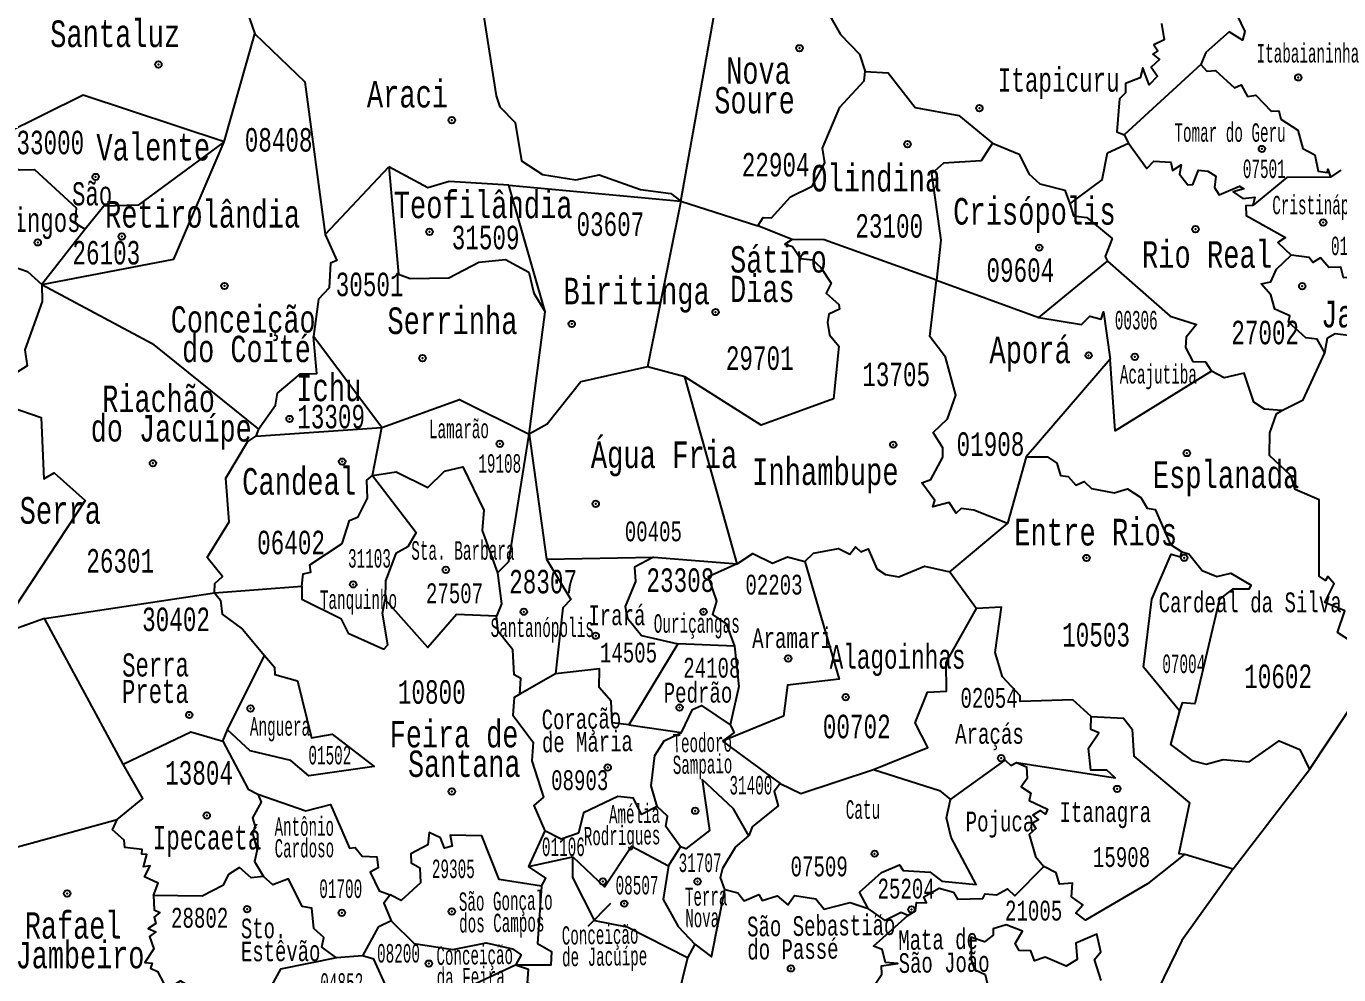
# Model space of a CAD drawing. Header units: millimetres. Extents: x 9851 to 10267, y 23387 to 23778.
# Drawn here: x 10195.17 to 10213.41, y 23599.58 to 23612.77 of the extents above; entities that cross this region are included whole.
import ezdxf
from ezdxf.enums import TextEntityAlignment as Align

# ---------------------------------------------------------------- set-up
doc = ezdxf.new("R2010")
doc.units = ezdxf.units.MM
doc.layers.add('3', color=7, linetype='Continuous')
doc.styles.add('MONOTXT', font='MONOTXT', dxfattribs={"height": 0.2})

# ---------------------------------------------------------------- blocks, each defined once
blk = doc.blocks.new('SEDE')
at = {"layer": '3', "color": 7, "linetype": 'Continuous'}
blk.add_circle((0, 0), 0.00451, dxfattribs=at)

msp = doc.modelspace()

# ---------------------------------------------------------------- linework, layer by layer
at = {"color": 7, "linetype": 'Continuous'}
for p, q in [((10204.268, 23610.334), (10204.808, 23613.342)), ((10197.918, 23611.16), (10198.345, 23612.659)), ((10211.497, 23612.236), (10210.432, 23611.257)), ((10210.432, 23611.257), (10210.49, 23611.139)), ((10199.323, 23609.871), (10200.21, 23610.812)), ((10213.442, 23610.767), (10213.3, 23610.666)), ((10201.879, 23610.557), (10204.268, 23610.334)), ((10202.382, 23608.796), (10201.879, 23610.557)), ((10204.268, 23610.334), (10203.807, 23608.032)), ((10204.268, 23610.334), (10205.337, 23609.991)), ((10195.987, 23609.943), (10195.386, 23609.175)), ((10205.815, 23609.802), (10205.337, 23609.991)), ((10209.245, 23608.717), (10210.201, 23609.5)), ((10207.821, 23609.234), (10209.245, 23608.717)), ((10202.162, 23607.095), (10202.382, 23608.796)), ((10200.111, 23607.19), (10199.16, 23608.453)), ((10210.236, 23608.14), (10209.067, 23606.78)), ((10204.322, 23607.893), (10203.807, 23608.032)), ((10205.052, 23605.293), (10204.322, 23607.893)), ((10198.361, 23607.065), (10200.111, 23607.19)), ((10198.399, 23607.165), (10198.361, 23607.065)), ((10199.984, 23606.519), (10200.111, 23607.19)), ((10202.162, 23607.095), (10202.4, 23605.359)), ((10209.067, 23606.78), (10208.808, 23605.854)), ((10208.007, 23605.183), (10208.808, 23605.854)), ((10202.4, 23605.359), (10203.89, 23605.384)), ((10203.89, 23605.384), (10205.052, 23605.293)), ((10208.007, 23605.183), (10208.377, 23604.673)), ((10197.784, 23604.888), (10198.999, 23604.984)), ((10195.422, 23604.531), (10197.784, 23604.888)), ((10195.422, 23604.531), (10194.739, 23604.288)), ((10196.517, 23602.509), (10195.422, 23604.531)), ((10204.227, 23604.181), (10203.544, 23603.054)), ((10205.015, 23604.15), (10204.227, 23604.181)), ((10197.967, 23602.984), (10198.48, 23604.016)), ((10202.525, 23603.765), (10202.03, 23603.48)), ((10197.903, 23602.827), (10197.967, 23602.984)), ((10203.544, 23603.054), (10204.277, 23602.948)), ((10204.849, 23602.829), (10205.649, 23602.237)), ((10211.946, 23601.053), (10213.007, 23602.431)), ((10202.378, 23601.582), (10202.15, 23601.083)), ((10204.096, 23601.094), (10204.264, 23601.36)), ((10202.15, 23601.083), (10202.765, 23601.217)), ((10211.277, 23601.258), (10211.946, 23601.053)), ((10202.98, 23600.257), (10203.295, 23600.574)), ((10204.461, 23600.005), (10204.363, 23599.815)), ((10199.844, 23599.843), (10199.481, 23599.814)), ((10201.972, 23599.711), (10200.671, 23599.11)), ((10204.363, 23599.815), (10204.226, 23599.269))]:
    msp.add_line(p, q, dxfattribs=at)
for points in [[(10197.958, 23614.908), (10198.049, 23614.735), (10198.004, 23614.571), (10197.858, 23614.455), (10197.822, 23614.175), (10198.345, 23612.659)], [(10199.621, 23614.612), (10199.977, 23614.37), (10200.281, 23614.587), (10200.42, 23614.485), (10200.584, 23614.48), (10200.715, 23614.222), (10200.986, 23614.359), (10201.295, 23614.407), (10201.703, 23611.8), (10201.752, 23611.647), (10201.967, 23611.429), (10202.055, 23610.895), (10202.343, 23610.707), (10202.809, 23610.631), (10203.131, 23610.702), (10203.706, 23610.497), (10204.129, 23610.442), (10204.268, 23610.334)], [(10212.844, 23613.459), (10212.322, 23613.21), (10212, 23612.926), (10212.11, 23612.693), (10212.078, 23612.572), (10211.89, 23612.689), (10211.568, 23612.403), (10211.497, 23612.236)], [(10206.247, 23613.071), (10206.488, 23612.653), (10206.75, 23612.378), (10206.832, 23612.135)], [(10210.952, 23612.802), (10210.986, 23612.576), (10210.845, 23612.507), (10210.898, 23612.425), (10210.828, 23612.376), (10210.922, 23612.304), (10210.805, 23612.199), (10210.894, 23612.073), (10210.779, 23611.951), (10210.691, 23612.186), (10210.653, 23612.051), (10210.449, 23611.969), (10210.449, 23611.841), (10210.366, 23611.757), (10210.328, 23611.3), (10210.432, 23611.257)], [(10198.345, 23612.659), (10199.042, 23611.995), (10199.323, 23609.871)], [(10205.337, 23609.991), (10205.413, 23610.109), (10205.531, 23610.101), (10205.795, 23610.395), (10206.096, 23610.544), (10206.268, 23610.868), (10206.238, 23611.07), (10206.479, 23611.642), (10206.815, 23612.005), (10206.832, 23612.135)], [(10206.832, 23612.135), (10207.149, 23612.12), (10207.526, 23611.637), (10208.135, 23611.524), (10208.6, 23611.141)], [(10211.497, 23612.236), (10211.579, 23612.142), (10211.701, 23612.151), (10211.967, 23611.91), (10212.057, 23611.952), (10212.144, 23611.79), (10212.264, 23611.806), (10212.473, 23611.587), (10212.582, 23611.592), (10212.611, 23611.474), (10212.844, 23611.321), (10212.914, 23611.067), (10213.084, 23610.978), (10213.127, 23610.753), (10213.26, 23610.733), (10213.264, 23610.78), (10213.3, 23610.666)], [(10197.918, 23611.16), (10195.959, 23611.807), (10194.3, 23610.988)], [(10195.386, 23609.175), (10197.221, 23609.529), (10197.918, 23611.16)], [(10197.918, 23611.16), (10196.726, 23610.278), (10196.246, 23610.264), (10195.987, 23609.943)], [(10194.3, 23610.988), (10195.077, 23610.77), (10195.283, 23610.773), (10195.863, 23610.24), (10195.85, 23610.027), (10195.987, 23609.943)], [(10208.6, 23611.141), (10208.442, 23610.897), (10207.92, 23610.862), (10207.751, 23610.714), (10207.883, 23609.794), (10207.821, 23609.234)], [(10208.6, 23611.141), (10208.973, 23610.99), (10209.106, 23610.713), (10209.257, 23610.573), (10209.607, 23610.489), (10209.676, 23610.297)], [(10209.676, 23610.297), (10210.125, 23610.629), (10210.2, 23611.004), (10210.49, 23611.139)], [(10210.49, 23611.139), (10210.748, 23610.79), (10210.846, 23610.892), (10211.079, 23610.878), (10211.104, 23610.76), (10211.224, 23610.839), (10211.2, 23610.71), (10211.317, 23610.56), (10211.387, 23610.567), (10211.463, 23610.763), (10211.596, 23610.753), (10211.706, 23610.682), (10211.688, 23610.523), (10211.754, 23610.421), (10212.037, 23610.545), (10212.095, 23610.506), (10211.948, 23610.462), (10212.082, 23610.371), (10212.249, 23610.39), (10212.221, 23610.274)], [(10201.879, 23610.557), (10201.046, 23610.608), (10200.753, 23610.518), (10200.21, 23610.812)], [(10200.21, 23610.812), (10200.344, 23609.319), (10200.505, 23609.261), (10201.044, 23609.27), (10201.462, 23609.486), (10201.83, 23609.524), (10202.157, 23609.346), (10202.224, 23609.055), (10202.382, 23608.796)], [(10213.3, 23610.666), (10212.691, 23610.662), (10212.221, 23610.274)], [(10209.676, 23610.297), (10209.729, 23610.131), (10209.913, 23610.109), (10210.265, 23609.816), (10210.168, 23609.564), (10210.201, 23609.5)], [(10212.221, 23610.274), (10212.125, 23610.271), (10212.127, 23610.133), (10212.674, 23609.827), (10212.568, 23609.759), (10212.755, 23609.583)], [(10194.56, 23609.75), (10194.753, 23609.506), (10195.187, 23609.355), (10195.386, 23609.175)], [(10199.323, 23609.871), (10199.485, 23609.509), (10199.4, 23609.471), (10199.378, 23609.131), (10199.233, 23608.971), (10199.16, 23608.453)], [(10205.815, 23609.802), (10205.712, 23609.736), (10205.819, 23609.704), (10205.934, 23609.535), (10206.098, 23609.518), (10206.216, 23609.411), (10206.359, 23609.195), (10206.287, 23609.053), (10206.466, 23608.899), (10206.473, 23608.834), (10206.326, 23608.765), (10206.307, 23608.646), (10206.334, 23608.474), (10206.467, 23608.32), (10206.391, 23607.584), (10205.387, 23607.222), (10204.322, 23607.893)], [(10207.821, 23609.234), (10206.26, 23609.795), (10205.815, 23609.802)], [(10213.223, 23608.224), (10213.113, 23608.415), (10212.958, 23608.433), (10212.715, 23608.654), (10212.735, 23608.742), (10212.528, 23608.833), (10212.472, 23609.031), (10212.335, 23609.185), (10212.471, 23609.212), (10212.549, 23609.39), (10212.755, 23609.583)], [(10214.438, 23609.616), (10214.315, 23609.556), (10214.243, 23609.626), (10214.184, 23609.469), (10214.116, 23609.474), (10214.131, 23609.337), (10214.022, 23609.112), (10213.754, 23609.173), (10213.792, 23609.342), (10213.718, 23609.393), (10213.638, 23609.276), (10213.48, 23609.267), (10213.445, 23609.417), (10213.276, 23609.413), (10213.161, 23609.545), (10213.054, 23609.481), (10213.004, 23609.552), (10212.755, 23609.583)], [(10210.201, 23609.5), (10211.071, 23608.734), (10211.436, 23608.619), (10211.295, 23608.444), (10211.285, 23608.302), (10211.387, 23608.103), (10211.56, 23608.102), (10211.644, 23607.97)], [(10195.386, 23609.175), (10195.39, 23608.939), (10195.15, 23608.267), (10195.18, 23608.044), (10194.51, 23607.624)], [(10195.386, 23609.175), (10196.917, 23608.354), (10198.399, 23607.165)], [(10208.808, 23605.854), (10208.342, 23606.039), (10208.164, 23606.062), (10208.098, 23605.996), (10207.998, 23606.145), (10207.773, 23606.085), (10207.798, 23606.173), (10207.617, 23606.419), (10207.744, 23606.467), (10207.913, 23606.775), (10207.913, 23606.906), (10207.774, 23607.118), (10207.977, 23607.308), (10208.091, 23607.638), (10207.949, 23608.165), (10207.728, 23608.455), (10207.821, 23609.234)], [(10209.245, 23608.717), (10209.84, 23608.622), (10209.953, 23608.737), (10210.113, 23608.696), (10210.142, 23608.797), (10210.236, 23608.14)], [(10198.399, 23607.165), (10198.632, 23607.496), (10198.66, 23607.665), (10198.981, 23607.933), (10199.21, 23607.94), (10199.16, 23608.453)], [(10213.223, 23608.224), (10213.258, 23608.434), (10213.366, 23608.495), (10213.624, 23608.461), (10214.042, 23608.073), (10214.249, 23608.089), (10214.343, 23608.193), (10214.649, 23608.139), (10214.901, 23607.883), (10214.979, 23607.926), (10215.138, 23607.752), (10215.43, 23607.788), (10215.423, 23607.695), (10215.553, 23607.678), (10215.548, 23607.525), (10215.468, 23607.437), (10215.517, 23607.379), (10215.34, 23607.24), (10215.354, 23607.076), (10215.438, 23607.093), (10215.604, 23607.377)], [(10211.644, 23607.97), (10210.305, 23607.143), (10210.236, 23608.14)], [(10212.625, 23607.422), (10212.92, 23607.571), (10213.223, 23608.224)], [(10203.807, 23608.032), (10202.88, 23607.824), (10202.41, 23607.232), (10202.162, 23607.095)], [(10212.625, 23607.422), (10212.383, 23607.443), (10212.236, 23607.54), (10212.098, 23607.943), (10211.824, 23607.878), (10211.644, 23607.97)], [(10194.51, 23607.624), (10195.375, 23607.327), (10195.412, 23606.473), (10195.555, 23606.556), (10195.986, 23606.172), (10194.739, 23604.288)], [(10200.111, 23607.19), (10201.191, 23607.575), (10202.162, 23607.095)], [(10213.895, 23603.88), (10213.862, 23604.037), (10213.397, 23604.34), (10213.497, 23604.639), (10213.219, 23604.753), (10213.351, 23605.015), (10213.265, 23605.117), (10213.23, 23605.062), (10213.143, 23605.123), (10213.143, 23606.183), (10212.81, 23606.324), (10212.747, 23606.519), (10212.451, 23606.798), (10212.458, 23607.115), (10212.551, 23607.38), (10212.625, 23607.422)], [(10197.784, 23604.888), (10197.792, 23605.02), (10197.895, 23605.117), (10197.682, 23605.379), (10197.991, 23605.874), (10197.942, 23606.483), (10198.244, 23606.989), (10198.361, 23607.065)], [(10201.72, 23605.166), (10201.876, 23605.325), (10202.162, 23607.095)], [(10209.067, 23606.78), (10209.365, 23606.78), (10209.496, 23606.693), (10209.548, 23606.519), (10209.654, 23606.505), (10209.758, 23606.385), (10209.874, 23606.436), (10209.976, 23606.341), (10210.291, 23606.28), (10210.48, 23606.333), (10210.665, 23606.215), (10210.753, 23606.066), (10210.861, 23606.046), (10211.075, 23605.56), (10211.232, 23605.457)], [(10199.984, 23606.519), (10200.312, 23606.571), (10200.751, 23606.352), (10200.983, 23606.58), (10201.24, 23606.641), (10201.532, 23606.037), (10201.507, 23605.757), (10201.72, 23605.166)], [(10198.999, 23604.984), (10199.019, 23605.154), (10199.123, 23605.175), (10199.111, 23605.278), (10199.558, 23605.574), (10199.66, 23605.893), (10199.783, 23605.945), (10199.913, 23606.207), (10199.905, 23606.456), (10199.984, 23606.519)], [(10199.984, 23606.519), (10200.587, 23605.727), (10200.472, 23605.53), (10200.306, 23605.436), (10200.162, 23605.054), (10200.16, 23604.797)], [(10205.994, 23605.324), (10206.114, 23605.442), (10206.458, 23605.505), (10206.62, 23605.429), (10206.697, 23605.531), (10206.769, 23605.461), (10206.871, 23605.499), (10206.992, 23605.224), (10207.113, 23605.144), (10207.297, 23605.113), (10207.655, 23605.258), (10208.007, 23605.183)], [(10202.4, 23605.359), (10202.741, 23604.796), (10202.628, 23604.683), (10202.525, 23603.765)], [(10203.89, 23605.384), (10203.622, 23605.245), (10203.636, 23605.048), (10203.493, 23604.698), (10203.529, 23604.538), (10203.723, 23604.296), (10204.227, 23604.181)], [(10205.994, 23605.324), (10206.468, 23603.687), (10205.753, 23603.605), (10205.695, 23603.176), (10204.849, 23602.829)], [(10205.052, 23605.293), (10205.27, 23605.434), (10205.541, 23605.303), (10205.752, 23605.389), (10205.994, 23605.324)], [(10211.203, 23603.247), (10210.699, 23603.856), (10210.815, 23604.799), (10211.086, 23605.428), (10211.213, 23605.392), (10211.232, 23605.457)], [(10211.232, 23605.457), (10211.33, 23605.432), (10211.515, 23605.202), (10211.722, 23605.116), (10211.916, 23605.163), (10212.197, 23604.998), (10212.164, 23604.938), (10211.939, 23604.939), (10211.755, 23604.8), (10211.416, 23603.347), (10211.236, 23603.362), (10211.203, 23603.247)], [(10201.72, 23605.166), (10201.774, 23604.735), (10201.707, 23604.563)], [(10205.052, 23605.293), (10204.65, 23605.11), (10204.762, 23604.774), (10204.708, 23604.587), (10204.898, 23604.457), (10205.015, 23604.15)], [(10198.999, 23604.984), (10198.999, 23604.802), (10199.543, 23604.534), (10199.646, 23604.327), (10200.141, 23604.106), (10200.197, 23604.164), (10200.123, 23604.605), (10200.16, 23604.797)], [(10197.784, 23604.888), (10197.87, 23604.789), (10197.89, 23604.592), (10198.176, 23604.382), (10198.48, 23604.016)], [(10201.707, 23604.563), (10201.151, 23604.588), (10200.753, 23604.131), (10200.16, 23604.797)], [(10206.948, 23602.435), (10207.701, 23602.737), (10207.528, 23603.082), (10207.696, 23603.509), (10207.961, 23603.52), (10207.955, 23603.919), (10208.377, 23604.673)], [(10209.971, 23603.168), (10209.717, 23603.402), (10208.986, 23603.377), (10208.985, 23603.456), (10208.738, 23603.723), (10208.64, 23604.058), (10208.725, 23604.69), (10208.377, 23604.673)], [(10202.03, 23603.48), (10202.046, 23603.699), (10201.951, 23603.751), (10201.932, 23604.099), (10201.73, 23604.353), (10201.707, 23604.563)], [(10205.015, 23604.15), (10205.077, 23603.589), (10204.956, 23603.056)], [(10198.48, 23604.016), (10198.62, 23603.858), (10198.625, 23603.752), (10198.939, 23603.666), (10199.133, 23602.872), (10199.42, 23602.925), (10200.007, 23602.476), (10199.095, 23602.347), (10198.846, 23602.559), (10198.283, 23602.693), (10197.967, 23602.984)], [(10213.007, 23602.431), (10213.773, 23603.586), (10213.895, 23603.88)], [(10203.544, 23603.054), (10203.315, 23603.084), (10203.299, 23603.382), (10203.133, 23603.574), (10203.136, 23603.832), (10202.525, 23603.765)], [(10202.03, 23603.48), (10201.952, 23603.434), (10201.934, 23603.19), (10202.216, 23602.811), (10202.197, 23602.555), (10202.36, 23602.049), (10202.227, 23601.932), (10202.378, 23601.582)], [(10204.277, 23602.948), (10204.432, 23603.269), (10204.558, 23603.324), (10204.956, 23603.056)], [(10208.933, 23602.532), (10210.307, 23602.318), (10210.191, 23602.424), (10209.967, 23602.423), (10209.935, 23602.73), (10210.08, 23602.941), (10209.97, 23602.99), (10209.971, 23603.168)], [(10209.971, 23603.168), (10210.424, 23603.148), (10210.541, 23602.993), (10210.568, 23602.619), (10211.338, 23601.971), (10211.192, 23601.267), (10211.277, 23601.258)], [(10211.203, 23603.247), (10211.077, 23602.781), (10211.374, 23602.559), (10211.57, 23602.505), (10211.808, 23602.57), (10212.17, 23602.542), (10212.588, 23602.83), (10212.875, 23602.711), (10213.007, 23602.431)], [(10196.517, 23602.509), (10197.455, 23602.959), (10197.903, 23602.827)], [(10203.938, 23601.921), (10203.855, 23602.205), (10203.906, 23602.626), (10204.035, 23602.83), (10204.277, 23602.948)], [(10204.956, 23603.056), (10205.01, 23602.947), (10204.849, 23602.829)], [(10197.903, 23602.827), (10198.255, 23602.158), (10198.388, 23602.089)], [(10196.433, 23601.736), (10196.787, 23602.028), (10196.517, 23602.509)], [(10205.649, 23602.237), (10205.935, 23602.098), (10206.948, 23602.435)], [(10206.948, 23602.435), (10207.863, 23602.142), (10208.017, 23602.017)], [(10208.017, 23602.017), (10208.779, 23602.562), (10208.854, 23602.489), (10208.933, 23602.532)], [(10208.933, 23602.532), (10209.073, 23602.47), (10209.083, 23602.308), (10209.001, 23602.194), (10209.132, 23602.104), (10209.112, 23602), (10209.368, 23601.883), (10209.339, 23601.811), (10209.267, 23601.864), (10209.164, 23601.797), (10209.24, 23601.733), (10209.158, 23601.688), (10209.202, 23601.611), (10209.112, 23601.53), (10209.197, 23601.225), (10209.315, 23601.085)], [(10205.214, 23601.51), (10205.001, 23601.887), (10204.567, 23602.293), (10204.667, 23601.587), (10204.338, 23601.331), (10204.264, 23601.36)], [(10205.649, 23602.237), (10205.568, 23602.129), (10205.622, 23601.93), (10205.26, 23601.634), (10205.214, 23601.51)], [(10198.388, 23602.089), (10198.434, 23601.977), (10198.313, 23601.759), (10198.355, 23601.622), (10198.309, 23601.563), (10198.38, 23601.314), (10198.341, 23601.156), (10198.465, 23600.947)], [(10198.388, 23602.089), (10199.054, 23601.859), (10199.4, 23601.945), (10199.662, 23601.34), (10199.74, 23601.349), (10199.839, 23601.226), (10200.042, 23601.22), (10200.06, 23601.068), (10199.949, 23601.006), (10200.074, 23600.748), (10200.228, 23600.693)], [(10203.938, 23601.921), (10203.72, 23601.807), (10203.61, 23602.036), (10203.392, 23602.058), (10202.915, 23601.832), (10202.845, 23601.548), (10202.605, 23601.463), (10202.378, 23601.582)], [(10204.264, 23601.36), (10204.058, 23601.64), (10204.085, 23601.786), (10203.938, 23601.921)], [(10206.872, 23600.501), (10206.75, 23600.726), (10207.06, 23601.002), (10207.306, 23601.106), (10207.357, 23601.029), (10207.735, 23601.007), (10207.899, 23600.88), (10208.375, 23600.835), (10208.025, 23601.489), (10207.961, 23601.759), (10208.017, 23602.017)], [(10191.465, 23599.591), (10192.732, 23600.723), (10196.433, 23601.736)], [(10196.939, 23600.68), (10197.001, 23600.854), (10196.812, 23600.941), (10196.893, 23601.093), (10196.797, 23601.078), (10196.844, 23601.25), (10196.776, 23601.254), (10196.781, 23601.322), (10196.539, 23601.35), (10196.53, 23601.45), (10196.368, 23601.595), (10196.433, 23601.736)], [(10202.332, 23600.811), (10201.743, 23600.905), (10201.504, 23601.511), (10201.063, 23601.522), (10201.088, 23601.367), (10200.984, 23601.341), (10200.928, 23601.482), (10200.768, 23601.558), (10200.752, 23601.385), (10200.514, 23601.259), (10200.521, 23601.135), (10200.642, 23601.064), (10200.65, 23600.857), (10200.382, 23600.614), (10200.228, 23600.693)], [(10204.88, 23600.763), (10204.82, 23600.93), (10204.854, 23601.062), (10205.027, 23601.353), (10205.214, 23601.51)], [(10202.765, 23601.217), (10203.209, 23600.802), (10203.583, 23601.367), (10204.096, 23601.094)], [(10204.363, 23599.815), (10203.524, 23600.239), (10203.075, 23600.327), (10202.768, 23600.933), (10202.765, 23601.217)], [(10211.277, 23601.258), (10210.757, 23600.842), (10209.892, 23600.339), (10209.759, 23600.441), (10209.859, 23600.551), (10209.7, 23600.662), (10209.712, 23600.853), (10209.532, 23600.838), (10209.486, 23600.996), (10209.315, 23601.085)], [(10198.465, 23600.947), (10198.293, 23600.927), (10198.131, 23601.072), (10197.978, 23600.973), (10197.901, 23600.821), (10197.613, 23600.674), (10196.939, 23600.68)], [(10199.481, 23599.814), (10199.276, 23599.963), (10199.304, 23600.097), (10199.168, 23600.221), (10199.138, 23600.505), (10199.002, 23600.529), (10198.816, 23600.913), (10198.597, 23600.829), (10198.465, 23600.947)], [(10202.332, 23600.811), (10202.39, 23600.923), (10202.15, 23601.083)], [(10204.096, 23601.094), (10204.025, 23600.628), (10204.233, 23600.252), (10204.461, 23600.005)], [(10207.422, 23600.402), (10207.532, 23600.47), (10207.543, 23600.584), (10207.685, 23600.58), (10207.646, 23600.663), (10207.858, 23600.782), (10208.061, 23600.726), (10208.116, 23600.63), (10208.469, 23600.638), (10208.501, 23600.704), (10208.656, 23600.692), (10208.808, 23600.774), (10208.912, 23600.679), (10209.315, 23601.085)], [(10211.946, 23601.053), (10211.233, 23600.056), (10210.736, 23599.035), (10210.432, 23598.836)], [(10202.332, 23600.811), (10202.275, 23600.016), (10202.469, 23599.905), (10202.463, 23599.712), (10201.972, 23599.711)], [(10204.461, 23600.005), (10204.693, 23599.83), (10204.88, 23600.763)], [(10204.88, 23600.763), (10205.061, 23600.717), (10205.15, 23600.608), (10205.351, 23600.697), (10205.4, 23600.613), (10205.607, 23600.679), (10205.755, 23600.554), (10205.848, 23600.683), (10206.146, 23600.633), (10206.263, 23600.491), (10206.622, 23600.582), (10206.872, 23600.501)], [(10196.939, 23600.68), (10196.949, 23600.48), (10197.026, 23600.445), (10196.949, 23600.38), (10196.968, 23600.29), (10196.862, 23600.222), (10196.968, 23600.176), (10196.884, 23600.111), (10196.944, 23599.941), (10196.816, 23599.749), (10196.919, 23599.74), (10196.898, 23599.671), (10196.992, 23599.624), (10197.121, 23599.38), (10197.313, 23599.496), (10197.588, 23599.323)], [(10200.228, 23600.693), (10200.138, 23600.575), (10200.24, 23600.331)], [(10207.422, 23600.402), (10207.33, 23600.447), (10207.108, 23600.333), (10206.872, 23600.501)], [(10206.95, 23599.419), (10207.062, 23599.586), (10207.06, 23599.705), (10207.285, 23599.734), (10207.114, 23599.752), (10207.068, 23599.929), (10206.946, 23599.977), (10207.422, 23600.402)], [(10200.24, 23600.331), (10200.06, 23600.243), (10199.844, 23599.843)], [(10200.24, 23600.331), (10200.563, 23600.014), (10201.099, 23599.932), (10201.563, 23600.022), (10201.93, 23599.942), (10202.048, 23599.857), (10201.972, 23599.711)], [(10210.11, 23599.502), (10210.018, 23599.792), (10210.105, 23599.896), (10210.051, 23600.143), (10209.759, 23600.017), (10209.778, 23599.79), (10209.627, 23599.699), (10209.335, 23599.825), (10209.187, 23599.773), (10209.134, 23599.911), (10208.971, 23599.919), (10208.916, 23600.013), (10209.017, 23600.185), (10208.793, 23600.273), (10208.611, 23600.217), (10208.612, 23600.13), (10208.492, 23600.037), (10208.301, 23600.103), (10208.306, 23599.788), (10208.353, 23599.651), (10208.5, 23599.584), (10208.607, 23599.124)], [(10199.481, 23599.814), (10198.703, 23599.656), (10198.526, 23599.338), (10198.173, 23599.296), (10197.99, 23599.425), (10197.588, 23599.323)], [(10200.18, 23599.396), (10200.001, 23599.795), (10199.844, 23599.843)], [(10202.323, 23597.625), (10202.35, 23597.762), (10202.266, 23597.803), (10202.272, 23597.903), (10202.489, 23597.948), (10202.614, 23598.277), (10202.784, 23598.319), (10202.795, 23598.573), (10202.723, 23598.561), (10202.652, 23598.766), (10202.802, 23599.083), (10202.675, 23599.193), (10202.385, 23599.236), (10202.334, 23599.392), (10202.136, 23599.464), (10202.152, 23599.653), (10201.972, 23599.711)]]:
    msp.add_lwpolyline(points, dxfattribs=at)
for p in [(10205.919, 23612.46), (10197.005, 23612.235), (10212.852, 23612.055), (10208.419, 23611.627), (10201.085, 23611.46), (10207.419, 23611.127), (10212.347, 23611.06), (10196.133, 23610.671), (10200.774, 23609.907), (10211.424, 23609.946), (10213.199, 23610.038), (10195.328, 23609.761), (10196.497, 23609.843), (10209.252, 23609.688), (10197.924, 23609.155), (10212.908, 23609.152), (10204.752, 23608.793), (10202.752, 23608.627), (10200.677, 23608.152), (10209.938, 23608.191), (10210.58, 23608.171), (10198.83, 23607.307), (10201.752, 23606.96), (10207.222, 23606.949), (10211.302, 23606.832), (10196.93, 23606.69), (10199.56, 23606.713), (10203.085, 23606.127), (10209.908, 23605.374), (10211.266, 23605.377), (10201.002, 23605.21), (10199.713, 23605.007), (10202.085, 23604.627), (10204.585, 23604.627), (10203.085, 23604.293), (10205.76, 23603.977), (10206.56, 23603.438), (10197.435, 23603.191), (10198.288, 23603.282), (10204.252, 23603.293), (10208.722, 23602.591), (10203.252, 23602.46), (10201.085, 23602.127), (10210.335, 23602.163), (10204.469, 23601.86), (10197.677, 23601.793), (10206.963, 23601.263), (10203.185, 23600.877), (10204.502, 23600.877), (10195.738, 23600.71), (10198.238, 23600.491), (10199.555, 23600.441), (10201.085, 23600.46), (10203.482, 23600.568), (10207.474, 23600.488), (10200.766, 23599.735), (10205.799, 23599.668)]:
    msp.add_point(p, dxfattribs=at)

# ---------------------------------------------------------------- block references
for p, xscale, yscale, zscale, rotation in [((10205.919, 23612.46), 10, 10, 10, 1.639739293740939), ((10197.005, 23612.235), 9.999999999999998, 9.999999999999998, 9.999999999999998, 1.581553812973158), ((10212.852, 23612.055), 10.00002143971414, 10.00002143971414, 10, 1.690449502707789), ((10208.419, 23611.627), 10.000012115451, 10.000012115451, 10, 1.670432140127157), ((10201.085, 23611.46), 10, 10, 10, 1.623455616193839), ((10207.419, 23611.127), 10.0000229817767, 10.0000229817767, 10, 1.672565665907716), ((10212.347, 23611.06), 10, 10, 10, 1.705666483824484), ((10196.133, 23610.671), 9.99998324260867, 9.99998324260867, 10, 1.599170973515224), ((10213.199, 23610.038), 10, 10, 10, 1.729692110980608), ((10196.497, 23609.843), 10.00001243214714, 10.00001243214714, 10, 1.614647046762669), ((10200.774, 23609.907), 9.999982580916706, 9.999982580916706, 10, 1.646147630642027), ((10211.424, 23609.946), 9.999987674957076, 9.999987674957076, 10, 1.719816768962435), ((10195.328, 23609.761), 10.00001971442091, 10.00001971442091, 10, 1.606638581278792), ((10209.252, 23609.688), 9.999982659630186, 9.999982659630186, 10, 1.709941416745262), ((10197.924, 23609.155), 9.999979781708758, 9.999979781708758, 10, 1.636272245703985), ((10212.908, 23609.152), 10.00002124195541, 10.00002124195541, 10, 1.743834341260046), ((10204.752, 23608.793), 10, 10, 10, 1.693390950906913), ((10202.752, 23608.627), 10.00002140577857, 10.00002140577857, 10, 1.681374238990228), ((10209.938, 23608.191), 10.00000000000001, 10.00000000000001, 10.00000000000001, 1.740634168786151), ((10200.677, 23608.152), 9.999979154169118, 9.999979154169118, 10, 1.673106836524986), ((10210.58, 23608.171), 9.999983203577193, 9.999983203577193, 10, 1.745442549999695), ((10198.83, 23607.307), 10.00001890527964, 10.00001890527964, 10, 1.6717655942834), ((10201.752, 23606.96), 9.999980704803443, 9.999980704803443, 10, 1.700599430499303), ((10207.222, 23606.949), 10.0000141593932, 10.0000141593932, 10, 1.742500937384098), ((10211.302, 23606.832), 10, 10, 10, 1.774268476624517), ((10196.93, 23606.69), 9.999987716915896, 9.999987716915896, 10, 1.665631690187708), ((10199.56, 23606.713), 10, 10, 10, 1.686982552128721), ((10203.085, 23606.127), 10.00001146449457, 10.00001146449457, 10, 1.724350400826491), ((10209.908, 23605.374), 9.999986010482056, 9.999986010482056, 10, 1.78921892019734), ((10211.266, 23605.377), 10, 10, 10, 1.799360892049298), ((10201.002, 23605.21), 9.999999999999996, 9.999999999999996, 9.999999999999996, 1.72195024546774), ((10199.713, 23605.007), 10, 10, 10, 1.714475074339647), ((10202.085, 23604.627), 10, 10, 10, 1.740100805650446), ((10204.585, 23604.627), 10.00001642722311, 10.00001642722311, 10, 1.760384784017349), ((10203.085, 23604.293), 9.999979307476147, 9.999979307476147, 10, 1.753451120947659), ((10205.76, 23603.977), 9.99998469273633, 9.99998469273633, 10, 1.780410313269528), ((10198.288, 23603.282), 9.999985962234831, 9.999985962234831, 10, 1.728358693365286), ((10204.252, 23603.293), 9.999977461611689, 9.999977461611689, 10, 1.779076930687086), ((10206.56, 23603.438), 10.00002096700139, 10.00002096700139, 10, 1.795619098100205), ((10197.435, 23603.191), 10, 10, 10, 1.722216929695177), ((10208.722, 23602.591), 10, 10, 10, 1.82738667963649), ((10203.252, 23602.46), 10, 10, 10, 1.783877098952117), ((10201.085, 23602.127), 9.999976416001148, 9.999976416001148, 10, 1.77026831515029), ((10210.335, 23602.163), 9.999982318863696, 9.999982318863696, 10, 1.84741241666981), ((10204.469, 23601.86), 10.00001976071641, 10.00001976071641, 10, 1.803894326800769), ((10197.677, 23601.793), 9.99998036728951, 9.99998036728951, 10, 1.744909187103007), ((10206.963, 23601.263), 10, 10, 10, 1.834595248861551), ((10195.738, 23600.71), 10.0000141593932, 10.0000141593932, 10, 1.742500937384098), ((10203.185, 23600.877), 10, 10, 10, 1.808169486807022), ((10204.502, 23600.877), 10.00001353705989, 10.00001353705989, 10, 1.819644780236304), ((10203.482, 23600.568), 10, 10, 10, 1.815644724136993), ((10198.238, 23600.491), 10.00001720763318, 10.00001720763318, 10, 1.769193365329037), ((10199.555, 23600.441), 10, 10, 10, 1.782010369821925), ((10201.085, 23600.46), 10.00002096700139, 10.00002096700139, 10, 1.795619098100205), ((10207.474, 23600.488), 9.999999999999998, 9.999999999999998, 9.999999999999998, 1.851679070588759), ((10200.766, 23599.735), 10.00001976071641, 10.00001976071641, 10, 1.803894326800769), ((10205.799, 23599.668), 10, 10, 10, 1.850345743443691)]:
    msp.add_blockref('SEDE', p, dxfattribs=dict(at, xscale=xscale, yscale=yscale, zscale=zscale, rotation=rotation))

# ---------------------------------------------------------------- texts
at = {"color": 7, "linetype": 'Continuous', "style": 'MONOTXT'}
for s, height, rotation, width, p in [('Santaluz', 0.3697, 0, 0.705883, (10195.501, 23612.477)), ('Itabaianinha', 0.25639, 0, 0.535715, (10212.273, 23612.262)), ('Itapicuru', 0.3262, 0, 0.66676, (10208.675, 23611.856)), ('Araci', 0.3698, 360, 0.705885, (10199.904, 23611.637)), ('Tomar do Geru', 0.25649, 360, 0.535717, (10211.131, 23611.16)), ('Valente', 0.3699, 0, 0.705879, (10196.143, 23610.9)), ('Cristin%%225polis', 0.25658, 0, 0.53571, (10212.491, 23610.152)), ('Retirol%%226ndia', 0.37003, 0, 0.70588, (10196.264, 23609.967)), ('Cris%%243polis', 0.37, 360, 0.705886, (10208.054, 23610.008)), ('S%%225tiro ', 0.36636, 0.0028, 0.705878, (10204.954, 23609.342)), ('01702', 0.2566, 0, 0.535714, (10213.307, 23609.584)), ('Dias', 0.3664, 0.0028, 0.705878, (10204.954, 23608.931)), ('Biritinga', 0.3701, 360, 0.705885, (10202.636, 23608.9)), ('Serrinha', 0.3702, 0, 0.705883, (10200.189, 23608.487)), ('00306', 0.2567, 0, 0.535717, (10210.302, 23608.552)), ('Acajutiba', 0.2568, 0, 0.535718, (10210.371, 23607.799)), ('Ichu', 0.3704, 0, 0.705882, (10198.922, 23607.554)), ('%%193gua Fria', 0.37045, 360, 0.705883, (10203.017, 23606.623)), ('19108', 0.2569, 360, 0.535718, (10201.453, 23606.56)), ('00405', 0.2755, 359.9781, 0.666663, (10203.489, 23605.606)), ('31103', 0.257, 360, 0.535717, (10199.642, 23605.24)), ('Sta. Barbara', 0.258, 359.9835, 0.535719, (10200.521, 23605.349)), ('02203', 0.2755, 359.9965, 0.66666, (10205.166, 23604.865)), ('27507', 0.2755, 359.9781, 0.666663, (10200.725, 23604.745)), ('Tanquinho', 0.2571, 0, 0.535715, (10199.251, 23604.665)), ('Cardeal da Silva', 0.27566, 359.9971, 0.66667, (10210.911, 23604.619)), ('Irar%%225 ', 0.2755, 359.9997, 0.666667, (10202.982, 23604.439)), ('Ouri%%231angas', 0.258, 359.9835, 0.535719, (10203.892, 23604.334)), ('Santan%%243polis', 0.258, 359.9835, 0.535719, (10201.624, 23604.276)), ('Aramari', 0.2755, 359.9981, 0.666667, (10205.26, 23604.122)), ('14505', 0.2755, 359.999, 0.666663, (10203.144, 23603.921)), ('24108', 0.2756, 0.0006, 0.66666, (10204.302, 23603.71)), ('07004', 0.2572, 360, 0.535715, (10210.962, 23603.774)), ('Pedr%%227o', 0.2756, 359.9931, 0.66667, (10204.03, 23603.363)), ('02054', 0.2756, 0.0064, 0.66666, (10208.156, 23603.291)), ('Anguera', 0.258, 359.9835, 0.535719, (10198.278, 23602.903)), ('Cora%%231%%227o', 0.27345, 0.7838, 0.66667, (10202.336, 23602.991)), ('de Maria', 0.2735, 0.7838, 0.66667, (10202.34, 23602.672)), ('Teodoro', 0.2547, 0.8393, 0.535715, (10204.155, 23602.67)), ('Ara%%231%%225s', 0.27566, 359.9971, 0.66667, (10208.082, 23602.791)), ('01502', 0.2573, 0, 0.535719, (10199.091, 23602.504)), ('Sampaio', 0.2547, 0.8393, 0.535715, (10204.159, 23602.37)), ('08903', 0.2757, 359.9784, 0.666663, (10202.465, 23602.147)), ('31400', 0.2574, 359.9898, 0.535711, (10204.944, 23602.086)), ('   Am%%233lia', 0.25512, 0.7698, 0.535714, (10202.916, 23601.678)), ('Catu', 0.258, 359.9835, 0.535719, (10206.561, 23601.748)), ('Pojuca', 0.2758, 0.0183, 0.66667, (10208.228, 23601.572)), ('Itanagra', 0.2758, 359.9936, 0.666663, (10209.533, 23601.703)), ('Ant%%244nio ', 0.25472, 0.1286, 0.535709, (10198.621, 23601.511)), ('Cardoso', 0.2547, 0.1286, 0.535709, (10198.622, 23601.211)), ('01106', 0.2575, 359.9889, 0.535713, (10202.337, 23601.23)), ('Rodrigues', 0.2551, 0.7698, 0.535714, (10202.921, 23601.378)), ('15908', 0.2758, 0.0005, 0.666663, (10209.997, 23601.078)), ('29305', 0.2575, 359.9995, 0.535711, (10200.807, 23600.923)), ('31707', 0.2575, 359.9931, 0.535718, (10204.237, 23601.008)), ('07509', 0.2759, 359.9901, 0.66667, (10205.794, 23600.948)), ('08507', 0.2575, 359.9967, 0.535719, (10203.361, 23600.696)), ('01700', 0.2575, 359.9817, 0.535718, (10199.242, 23600.647)), ('S%%227o Gon%%231alo', 0.25571, 0.7654, 0.535707, (10201.184, 23600.468)), ('Terra', 0.2535, 0.6902, 0.53571, (10204.328, 23600.537)), ('25204', 0.2759, 359.997, 0.66666, (10207.003, 23600.639)), ('21005', 0.2759, 0.0061, 0.666667, (10208.775, 23600.333)), ('28802', 0.2759, 359.9962, 0.666663, (10197.181, 23600.234)), ('dos Campos', 0.2557, 0.7654, 0.535707, (10201.188, 23600.166)), ('Nova', 0.2535, 0.6902, 0.53571, (10204.332, 23600.238)), ('S%%227o Sebasti%%227o', 0.27477, 0.5946, 0.666663, (10205.191, 23600.112)), ('Sto. ', 0.2734, 0.1541, 0.666657, (10198.153, 23600.086)), ('Concei%%231%%227o', 0.25537, 0.7946, 0.535716, (10202.615, 23599.998)), ('Mata de', 0.2737, 0.8369, 0.66666, (10207.294, 23599.924)), ('Est%%234v%%227o', 0.27338, 0.1541, 0.666657, (10198.154, 23599.767)), ('do Pass%%233', 0.27477, 0.5946, 0.666663, (10205.194, 23599.791)), ('08200', 0.2576, 359.9943, 0.535717, (10200.045, 23599.749)), ('Concei%%231%%227o', 0.25535, 0.8011, 0.535714, (10200.872, 23599.715)), ('de Jacu%%237pe', 0.25537, 0.7946, 0.535716, (10202.619, 23599.697)), ('S%%227o Jo%%227o', 0.27369, 0.8369, 0.66666, (10207.299, 23599.604)), ('da Feira', 0.2554, 0.8011, 0.535714, (10200.876, 23599.414)), ('04852', 0.2576, 0.0091, 0.535711, (10199.256, 23599.343))]:
    msp.add_text(s, height=height, rotation=rotation, dxfattribs=dict(at, width=width)).set_placement(p)
for s, height, rotation, width, p in [('Nova ', 0.3662, 0.0024, 0.705881, (10206.019, 23612.332)), ('Soure', 0.3662, 0.0024, 0.705881, (10205.853, 23611.92)), ('Inhambupe', 0.3704, 0, 0.705882, (10207.296, 23606.759)), ('Candeal', 0.3705, 0, 0.705885, (10199.755, 23606.624))]:
    msp.add_text(s, height=height, rotation=rotation, dxfattribs=dict(at, width=width)).set_placement(p, align=Align.TOP_RIGHT)
for s, height, rotation, width, p in [('08408', 0.3263, 360, 0.666763, (10198.677, 23611.187)), ('33000', 0.3263, 360, 0.66676, (10195.503, 23611.15)), ('22904', 0.3263, 0, 0.666763, (10205.587, 23610.841)), ('03607', 0.3264, 0, 0.66676, (10203.289, 23610.015)), ('23100', 0.3264, 360, 0.66676, (10207.166, 23609.99)), ('31509', 0.3265, 360, 0.666757, (10201.555, 23609.829)), ('26103', 0.3264, 360, 0.666757, (10196.282, 23609.618)), ('09604', 0.3265, 360, 0.666755, (10208.988, 23609.376)), ('27002', 0.3266, 360, 0.66676, (10212.392, 23608.508)), ('29701', 0.3266, 0, 0.666763, (10205.366, 23608.152)), ('13705', 0.3267, 0, 0.666763, (10207.262, 23607.926)), ('01908', 0.3268, 0, 0.66676, (10208.573, 23606.957)), ('06402', 0.327, 360, 0.66676, (10198.85, 23605.589)), ('26301', 0.327, 0, 0.66676, (10196.475, 23605.334)), ('26301', 0.327, 0, 0.66676, (10196.475, 23605.334)), ('28307', 0.327, 0, 0.666757, (10202.354, 23605.045)), ('28307', 0.327, 0, 0.666757, (10202.354, 23605.045)), ('28307', 0.327, 0, 0.666757, (10202.354, 23605.045)), ('30402', 0.3271, 0, 0.666757, (10197.251, 23604.521)), ('30402', 0.3271, 0, 0.666757, (10197.251, 23604.521)), ('10503', 0.3271, 360, 0.666757, (10210.041, 23604.306)), ('10602', 0.3272, 0, 0.666757, (10212.572, 23603.728)), ('10800', 0.3272, 0, 0.66676, (10200.806, 23603.511)), ('00702', 0.3273, 0.0064, 0.666763, (10206.714, 23603.031))]:
    msp.add_text(s, height=height, rotation=rotation, dxfattribs=dict(at, width=width)).set_placement(p, align=Align.MIDDLE)
for s, height, rotation, width, p in [('Olindina', 0.3699, 0, 0.705881, (10206.984, 23610.839)), ('      S%%227o', 0.32288, 0.0091, 0.666761, (10195.525, 23610.598)), ('Domingos', 0.3229, 0.0091, 0.666761, (10195.178, 23610.23)), ('Rio Real', 0.37, 360, 0.705882, (10211.583, 23609.778)), ('Concei%%231%%227o ', 0.36617, 0.0058, 0.705881, (10198.296, 23608.874)), ('do Coit%%233', 0.36617, 0.0058, 0.705881, (10198.23, 23608.463)), ('Entre Rios', 0.3705, 0, 0.705889, (10210.036, 23605.918)), ('Alagoinhas', 0.3271, 0, 0.66676, (10207.281, 23604.162)), ('Alagoinhas', 0.3271, 0, 0.66676, (10207.281, 23604.162)), ('Ipecaet%%225', 0.32743, 360, 0.666763, (10197.681, 23601.649)), ('Ipecaet%%225', 0.32743, 360, 0.666763, (10197.681, 23601.649)), ('Ipecaet%%225', 0.32743, 360, 0.666763, (10197.681, 23601.649)), ('Rafael ', 0.3663, 0.0079, 0.705887, (10195.932, 23600.448)), ('Jambeiro', 0.3663, 0.0079, 0.705887, (10195.916, 23600.036))]:
    msp.add_text(s, height=height, rotation=rotation, dxfattribs=dict(at, width=width)).set_placement(p, align=Align.TOP_CENTER)
for s, height, width, p in [('07501', 0.2565, 0.535716, (10212.082, 23610.656)), ('Teofil%%226ndia', 0.36999, 0.705881, (10200.277, 23610.098)), ('Lamar%%227o', 0.25687, 0.535713, (10200.767, 23607.039))]:
    msp.add_text(s, height=height, dxfattribs=dict(at, width=width)).set_placement(p)
for s, height, width, p in [('30501', 0.3266, 0.666763, (10199.942, 23609.177)), ('13309', 0.3267, 0.66676, (10199.407, 23607.339)), ('23308', 0.327, 0.66676, (10204.262, 23605.066)), ('23308', 0.327, 0.66676, (10204.262, 23605.066)), ('23308', 0.327, 0.66676, (10204.262, 23605.066)), ('13804', 0.3273, 0.666757, (10197.571, 23602.386)), ('13804', 0.3273, 0.666757, (10197.571, 23602.386)), ('13804', 0.3273, 0.666757, (10197.571, 23602.386))]:
    msp.add_text(s, height=height, dxfattribs=dict(at, width=width)).set_placement(p, align=Align.MIDDLE)
at = {"color": 7, "linetype": 'Continuous', "style": 'MONOTXT', "width": 0.705887}
msp.add_text('Janda%%237ra', height=0.37013, dxfattribs=at).set_placement((10213.17, 23608.949), align=Align.TOP_LEFT)
at = {"color": 7, "linetype": 'Continuous', "style": 'MONOTXT'}
for s, height, rotation, width, p in [('Apor%%225 ', 0.3702, 0, 0.705878, (10209.916, 23608.266)), ('Esplanada', 0.3705, 360, 0.705887, (10212.867, 23606.531))]:
    msp.add_text(s, height=height, rotation=rotation, dxfattribs=dict(at, width=width)).set_placement(p, align=Align.MIDDLE_RIGHT)
for s, height, rotation, width, p in [('Riach%%227o ', 0.36636, 0.0051, 0.705879, (10197.12, 23607.404)), ('do Jacu%%237pe', 0.36636, 0.0051, 0.705879, (10197.184, 23606.993)), ('Feira de', 0.3657, 0.0175, 0.705882, (10201.116, 23602.741)), (' Santana', 0.3657, 0.0175, 0.705882, (10201.146, 23602.33))]:
    msp.add_text(s, height=height, rotation=rotation, dxfattribs=dict(at, width=width)).set_placement(p, align=Align.CENTER)
at = {"color": 7, "linetype": 'Continuous', "style": 'MONOTXT', "width": 0.705881}
msp.add_text('P%%233 de Serra', height=0.37051, dxfattribs=at).set_placement((10194.963, 23606.22), align=Align.TOP_CENTER)
at = {"color": 7, "linetype": 'Continuous', "style": 'MONOTXT', "width": 0.666759}
for s, p in [('Serra ', (10197.616, 23603.727)), ('Serra ', (10197.616, 23603.727)), ('Preta', (10197.428, 23603.359)), ('Preta', (10197.428, 23603.359))]:
    msp.add_text(s, height=0.3217, rotation=0.0901, dxfattribs=at).set_placement(p, align=Align.RIGHT)

doc.saveas('drawing.dxf')
